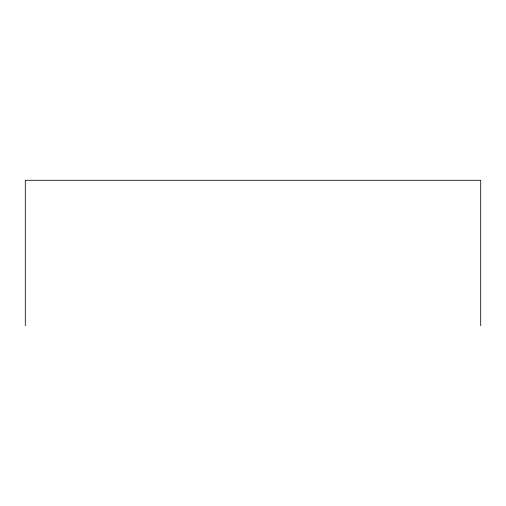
<?xml version="1.0" encoding="UTF-8"?>
<svg xmlns="http://www.w3.org/2000/svg" width="506" height="506" viewBox="0 0 506 506"><rect width="100%" height="100%" fill="white"/><g stroke="black" fill="none" stroke-linecap="round" stroke-linejoin="round"><path stroke-width="0.76" d="M480.7 325.725L480.7 180.275L25.3 180.275L25.3 325.725"/></g></svg>
